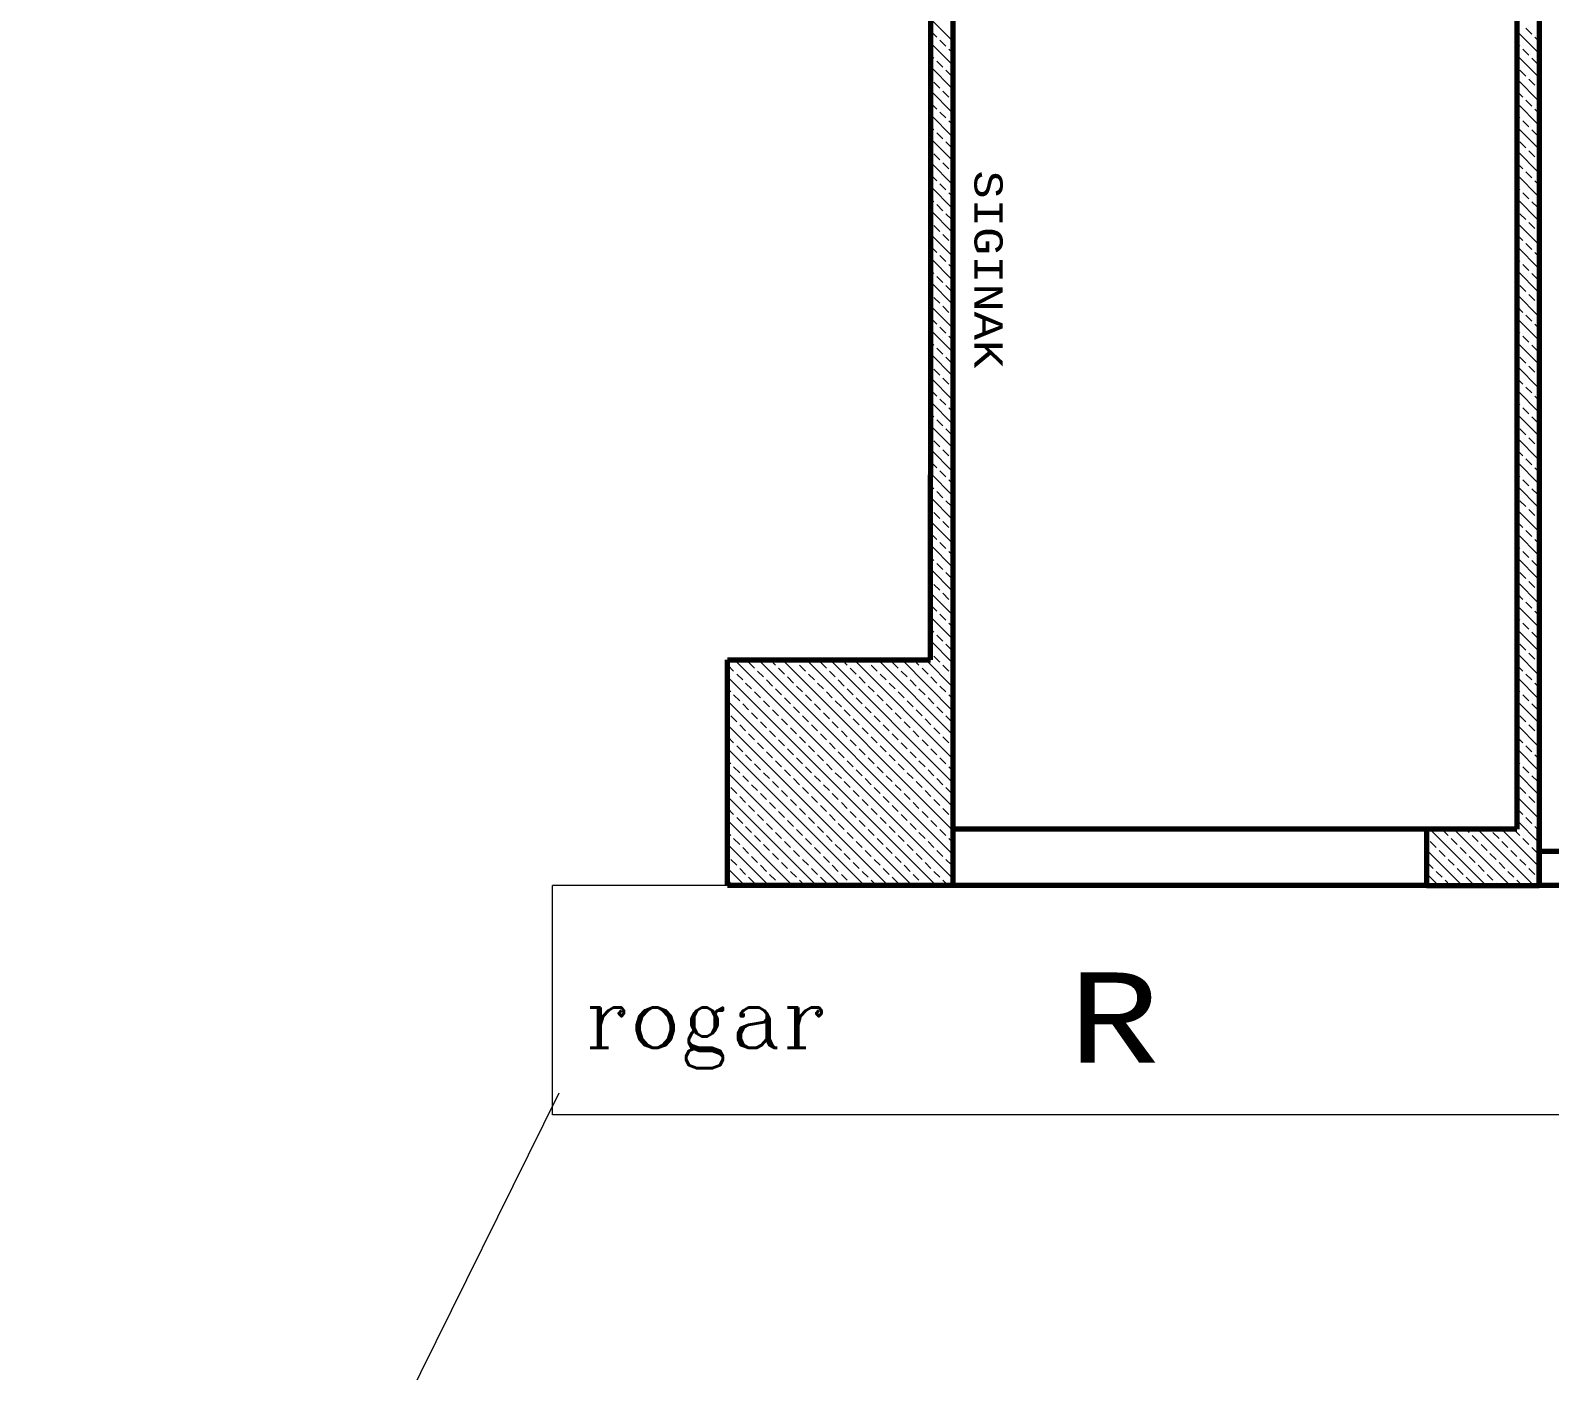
# Model space of a CAD drawing. Header units: millimetres. Extents: x 35860 to 71103, y -11298 to -8385.
# Drawn here: x 67005.9 to 67174.4, y -10642.4 to -10493.8 of the extents above; entities that cross this region are included whole.
import ezdxf
from ezdxf.enums import TextEntityAlignment as Align

# ---------------------------------------------------------------- set-up
doc = ezdxf.new("R2010")
doc.units = ezdxf.units.MM
doc.header["$MEASUREMENT"] = 0
doc.layers.get('0').update_dxf_attribs({"lineweight": 15})
for name, color, linetype, lineweight in [('03_Yazı', 1, 'Continuous', 30), ('07', 3, 'Continuous', 70), ('Aks&Tefriş', 5, 'Continuous', 20)]:
    doc.layers.add(name, color=color, linetype=linetype, lineweight=lineweight)
doc.styles.add('C', font='')
doc.styles.add('ROMANC', font='romanc', dxfattribs={"height": 0.11})
doc.styles.get('C').set_extended_font_data('Courier New Tur')

msp = doc.modelspace()

# ---------------------------------------------------------------- linework, layer by layer
for p, q in [((67105.73, -10492.47), (67108.23, -10494.97)), ((67105.79, -10493.86), (67106.45, -10494.52)), ((67170.73, -10493.83), (67173.23, -10496.33)), ((67171.75, -10493.53), (67172.41, -10494.19)), ((67105.73, -10495.13), (67108.23, -10497.63)), ((67106.78, -10494.85), (67107.45, -10495.52)), ((67107.78, -10495.85), (67108.23, -10496.3)), ((67170.73, -10495.16), (67171.09, -10495.52)), ((67171.42, -10495.85), (67172.08, -10496.51)), ((67172.74, -10494.52), (67173.23, -10495.01)), ((67105.73, -10496.45), (67106.12, -10496.84)), ((67106.45, -10497.17), (67107.12, -10497.84)), ((67170.73, -10496.49), (67173.23, -10498.99)), ((67172.41, -10496.84), (67173.08, -10497.5)), ((67105.73, -10497.78), (67108.23, -10500.28)), ((67105.73, -10499.1), (67105.79, -10499.16)), ((67107.45, -10498.17), (67108.11, -10498.83)), ((67170.73, -10497.81), (67170.76, -10497.84)), ((67170.73, -10499.14), (67173.23, -10501.64)), ((67171.09, -10498.17), (67171.75, -10498.83)), ((67172.08, -10499.16), (67172.74, -10499.82)), ((67105.73, -10500.43), (67108.23, -10502.93)), ((67106.12, -10499.49), (67106.78, -10500.16)), ((67107.12, -10500.49), (67107.78, -10501.15)), ((67170.76, -10500.49), (67171.42, -10501.15)), ((67173.08, -10500.16), (67173.23, -10500.31)), ((67105.79, -10501.81), (67106.45, -10502.48)), ((67108.11, -10501.48), (67108.23, -10501.6)), ((67170.73, -10501.79), (67173.23, -10504.29)), ((67171.75, -10501.48), (67172.41, -10502.15)), ((67172.74, -10502.48), (67173.23, -10502.96)), ((67105.73, -10503.08), (67108.23, -10505.58)), ((67105.73, -10504.41), (67106.12, -10504.8)), ((67106.78, -10502.81), (67107.45, -10503.47)), ((67107.78, -10503.8), (67108.23, -10504.25)), ((67170.73, -10503.12), (67171.09, -10503.47)), ((67170.73, -10504.44), (67173.23, -10506.94)), ((67171.42, -10503.8), (67172.08, -10504.47)), ((67105.73, -10505.73), (67108.23, -10508.23)), ((67106.45, -10505.13), (67107.12, -10505.79)), ((67107.45, -10506.12), (67108.11, -10506.79)), ((67170.73, -10505.77), (67170.76, -10505.79)), ((67171.09, -10506.12), (67171.75, -10506.79)), ((67172.41, -10504.8), (67173.08, -10505.46)), ((67105.73, -10507.06), (67105.79, -10507.12)), ((67106.12, -10507.45), (67106.78, -10508.11)), ((67170.73, -10507.09), (67173.23, -10509.59)), ((67172.08, -10507.12), (67172.74, -10507.78)), ((67105.73, -10508.38), (67108.23, -10510.88)), ((67107.12, -10508.44), (67107.78, -10509.11)), ((67108.11, -10509.44), (67108.23, -10509.56)), ((67170.76, -10508.44), (67171.42, -10509.11)), ((67171.75, -10509.44), (67172.41, -10510.1)), ((67173.08, -10508.11), (67173.23, -10508.27)), ((67105.73, -10511.04), (67108.23, -10513.54)), ((67105.79, -10509.77), (67106.45, -10510.43)), ((67106.78, -10510.76), (67107.45, -10511.43)), ((67170.73, -10509.74), (67173.23, -10512.24)), ((67170.73, -10511.07), (67171.09, -10511.43)), ((67172.74, -10510.43), (67173.23, -10510.92)), ((67105.73, -10512.36), (67106.12, -10512.75)), ((67107.78, -10511.76), (67108.23, -10512.21)), ((67170.73, -10512.4), (67173.23, -10514.9)), ((67171.42, -10511.76), (67172.08, -10512.42)), ((67172.41, -10512.75), (67173.08, -10513.41)), ((67105.73, -10513.69), (67108.23, -10516.19)), ((67106.45, -10513.08), (67107.12, -10513.75)), ((67107.45, -10514.08), (67108.11, -10514.74)), ((67170.73, -10513.72), (67170.76, -10513.75)), ((67171.09, -10514.08), (67171.75, -10514.74)), ((67105.73, -10515.01), (67105.79, -10515.07)), ((67106.12, -10515.4), (67106.78, -10516.07)), ((67170.73, -10515.05), (67173.23, -10517.55)), ((67172.08, -10515.07), (67172.74, -10515.73)), ((67173.08, -10516.07), (67173.23, -10516.22)), ((67105.73, -10516.34), (67108.23, -10518.84)), ((67105.79, -10517.72), (67106.45, -10518.39)), ((67107.12, -10516.4), (67107.78, -10517.06)), ((67108.11, -10517.39), (67108.23, -10517.51)), ((67170.73, -10517.7), (67173.23, -10520.2)), ((67170.76, -10516.4), (67171.42, -10517.06)), ((67171.75, -10517.39), (67172.41, -10518.05)), ((67105.73, -10518.99), (67108.23, -10521.49)), ((67106.78, -10518.72), (67107.45, -10519.38)), ((67170.73, -10519.03), (67171.09, -10519.38)), ((67172.74, -10518.39), (67173.23, -10518.87)), ((67105.73, -10520.32), (67106.12, -10520.71)), ((67106.45, -10521.04), (67107.12, -10521.7)), ((67107.78, -10519.71), (67108.23, -10520.16)), ((67170.73, -10520.35), (67173.23, -10522.85)), ((67171.42, -10519.71), (67172.08, -10520.38)), ((67172.41, -10520.71), (67173.08, -10521.37)), ((67105.73, -10521.64), (67108.23, -10524.14)), ((67105.73, -10522.97), (67105.79, -10523.03)), ((67107.45, -10522.03), (67108.11, -10522.7)), ((67170.73, -10521.68), (67170.76, -10521.7)), ((67171.09, -10522.03), (67171.75, -10522.7)), ((67105.73, -10524.29), (67108.23, -10526.79)), ((67106.12, -10523.36), (67106.78, -10524.02)), ((67107.12, -10524.35), (67107.78, -10525.02)), ((67170.73, -10523), (67173.23, -10525.5)), ((67170.76, -10524.35), (67171.42, -10525.02)), ((67172.08, -10523.03), (67172.74, -10523.69)), ((67173.08, -10524.02), (67173.23, -10524.18)), ((67105.79, -10525.68), (67106.45, -10526.34)), ((67108.11, -10525.35), (67108.23, -10525.47)), ((67170.73, -10525.65), (67173.23, -10528.15)), ((67171.75, -10525.35), (67172.41, -10526.01)), ((67172.74, -10526.34), (67173.23, -10526.83)), ((67105.73, -10526.95), (67108.23, -10529.45)), ((67106.78, -10526.67), (67107.45, -10527.34)), ((67107.78, -10527.67), (67108.23, -10528.12)), ((67170.73, -10526.98), (67171.09, -10527.34)), ((67171.42, -10527.67), (67172.08, -10528.33)), ((67105.73, -10528.27), (67106.12, -10528.66)), ((67105.73, -10529.6), (67108.23, -10532.1)), ((67106.45, -10528.99), (67107.12, -10529.66)), ((67170.73, -10528.31), (67173.23, -10530.81)), ((67170.73, -10529.63), (67170.76, -10529.66)), ((67172.41, -10528.66), (67173.08, -10529.32)), ((67105.73, -10530.92), (67105.79, -10530.98)), ((67106.12, -10531.31), (67106.78, -10531.98)), ((67107.45, -10529.99), (67108.11, -10530.65)), ((67170.73, -10530.96), (67173.23, -10533.46)), ((67171.09, -10529.99), (67171.75, -10530.65)), ((67172.08, -10530.98), (67172.74, -10531.64)), ((67105.73, -10532.25), (67108.23, -10534.75)), ((67107.12, -10532.31), (67107.78, -10532.97)), ((67170.76, -10532.31), (67171.42, -10532.97)), ((67173.08, -10531.98), (67173.23, -10532.13)), ((67105.79, -10533.63), (67106.45, -10534.3)), ((67106.78, -10534.63), (67107.45, -10535.29)), ((67108.11, -10533.3), (67108.23, -10533.42)), ((67170.73, -10533.61), (67173.23, -10536.11)), ((67171.75, -10533.3), (67172.41, -10533.96)), ((67172.74, -10534.3), (67173.23, -10534.78)), ((67105.73, -10534.9), (67108.23, -10537.4)), ((67105.73, -10536.23), (67106.12, -10536.62)), ((67107.78, -10535.62), (67108.23, -10536.07)), ((67170.73, -10534.94), (67171.09, -10535.29)), ((67170.73, -10536.26), (67173.23, -10538.76)), ((67171.42, -10535.62), (67172.08, -10536.29)), ((67105.73, -10537.55), (67108.23, -10540.05)), ((67106.45, -10536.95), (67107.12, -10537.61)), ((67107.45, -10537.94), (67108.11, -10538.61)), ((67170.73, -10537.59), (67170.76, -10537.61)), ((67171.09, -10537.94), (67171.75, -10538.61)), ((67172.41, -10536.62), (67173.08, -10537.28)), ((67105.73, -10538.88), (67105.79, -10538.94)), ((67106.12, -10539.27), (67106.78, -10539.93)), ((67170.73, -10538.91), (67173.23, -10541.41)), ((67172.08, -10538.94), (67172.74, -10539.6)), ((67105.73, -10540.2), (67108.23, -10542.7)), ((67107.12, -10540.26), (67107.78, -10540.93)), ((67108.11, -10541.26), (67108.23, -10541.38)), ((67170.76, -10540.26), (67171.42, -10540.93)), ((67171.75, -10541.26), (67172.41, -10541.92)), ((67173.08, -10539.93), (67173.23, -10540.09)), ((67105.73, -10542.86), (67108.23, -10545.36)), ((67105.79, -10541.59), (67106.45, -10542.25)), ((67106.78, -10542.58), (67107.45, -10543.25)), ((67170.73, -10541.56), (67173.23, -10544.06)), ((67170.73, -10542.89), (67171.09, -10543.25)), ((67172.74, -10542.25), (67173.23, -10542.74)), ((67105.73, -10544.18), (67106.12, -10544.57)), ((67107.78, -10543.58), (67108.23, -10544.03)), ((67170.73, -10544.22), (67173.23, -10546.72)), ((67171.42, -10543.58), (67172.08, -10544.24)), ((67172.41, -10544.57), (67173.08, -10545.23)), ((67105.73, -10545.51), (67108.23, -10548.01)), ((67106.45, -10544.9), (67107.12, -10545.57)), ((67107.45, -10545.9), (67108.11, -10546.56)), ((67170.73, -10545.54), (67170.76, -10545.57)), ((67171.09, -10545.9), (67171.75, -10546.56)), ((67105.73, -10546.83), (67105.79, -10546.89)), ((67105.73, -10548.16), (67108.23, -10550.66)), ((67106.12, -10547.22), (67106.78, -10547.89)), ((67107.12, -10548.22), (67107.78, -10548.88)), ((67170.73, -10546.87), (67173.23, -10549.37)), ((67170.76, -10548.22), (67171.42, -10548.88)), ((67172.08, -10546.89), (67172.74, -10547.55)), ((67173.08, -10547.89), (67173.23, -10548.04)), ((67105.79, -10549.54), (67106.45, -10550.21)), ((67108.11, -10549.21), (67108.23, -10549.33)), ((67170.73, -10549.52), (67173.23, -10552.02)), ((67171.75, -10549.21), (67172.41, -10549.87)), ((67105.73, -10550.81), (67108.23, -10553.31)), ((67106.78, -10550.54), (67107.45, -10551.2)), ((67107.78, -10551.53), (67108.23, -10551.98)), ((67170.73, -10550.85), (67171.09, -10551.2)), ((67171.42, -10551.53), (67172.08, -10552.19)), ((67172.74, -10550.21), (67173.23, -10550.69)), ((67105.73, -10552.14), (67106.12, -10552.53)), ((67106.45, -10552.86), (67107.12, -10553.52)), ((67170.73, -10552.17), (67173.23, -10554.67)), ((67172.41, -10552.53), (67173.08, -10553.19)), ((67105.73, -10553.46), (67108.23, -10555.96)), ((67105.73, -10554.79), (67105.79, -10554.85)), ((67107.45, -10553.85), (67108.11, -10554.52)), ((67170.73, -10553.5), (67170.76, -10553.52)), ((67170.73, -10554.82), (67173.23, -10557.32)), ((67171.09, -10553.85), (67171.75, -10554.52)), ((67172.08, -10554.85), (67172.74, -10555.51)), ((67105.73, -10556.11), (67108.23, -10558.61)), ((67106.12, -10555.18), (67106.78, -10555.84)), ((67107.12, -10556.17), (67107.78, -10556.84)), ((67170.76, -10556.17), (67171.42, -10556.84)), ((67173.08, -10555.84), (67173.23, -10556)), ((67105.79, -10557.5), (67106.45, -10558.16)), ((67108.11, -10557.17), (67108.23, -10557.29)), ((67170.73, -10557.47), (67173.23, -10559.97)), ((67171.75, -10557.17), (67172.41, -10557.83)), ((67172.74, -10558.16), (67173.23, -10558.65)), ((67105.73, -10558.77), (67108.23, -10561.27)), ((67106.78, -10558.49), (67107.45, -10559.16)), ((67107.78, -10559.49), (67108.23, -10559.94)), ((67170.73, -10558.8), (67171.09, -10559.16)), ((67171.42, -10559.49), (67172.08, -10560.15)), ((67105.73, -10560.09), (67106.12, -10560.48)), ((67105.73, -10561.42), (67108.23, -10563.92)), ((67106.45, -10560.81), (67107.12, -10561.48)), ((67170.73, -10560.13), (67173.23, -10562.63)), ((67170.73, -10561.45), (67170.76, -10561.48)), ((67172.41, -10560.48), (67173.08, -10561.14)), ((67105.73, -10562.74), (67105.79, -10562.8)), ((67106.12, -10563.13), (67106.78, -10563.8)), ((67107.45, -10561.81), (67108.11, -10562.47)), ((67170.73, -10562.78), (67173.23, -10565.28)), ((67171.09, -10561.81), (67171.75, -10562.47)), ((67172.08, -10562.8), (67172.74, -10563.46)), ((67083.25, -10564.13), (67083.91, -10564.79)), ((67084.01, -10563.56), (67108.23, -10587.78)), ((67085.57, -10563.8), (67086.23, -10564.46)), ((67086.57, -10564.79), (67087.23, -10565.45)), ((67086.67, -10563.56), (67108.23, -10585.13)), ((67087.99, -10563.56), (67088.55, -10564.13)), ((67088.89, -10564.46), (67089.55, -10565.12)), ((67089.32, -10563.56), (67108.23, -10582.48)), ((67090.64, -10563.56), (67090.87, -10563.8)), ((67091.21, -10564.13), (67091.87, -10564.79)), ((67091.97, -10563.56), (67108.23, -10579.83)), ((67093.53, -10563.8), (67094.19, -10564.46)), ((67094.52, -10564.79), (67095.18, -10565.45)), ((67094.62, -10563.56), (67108.23, -10577.18)), ((67095.95, -10563.56), (67096.51, -10564.13)), ((67096.84, -10564.46), (67097.5, -10565.12)), ((67097.27, -10563.56), (67108.23, -10574.52)), ((67098.6, -10563.56), (67098.83, -10563.8)), ((67099.16, -10564.13), (67099.82, -10564.79)), ((67099.92, -10563.56), (67108.23, -10571.87)), ((67101.48, -10563.8), (67102.14, -10564.46)), ((67102.48, -10564.79), (67103.14, -10565.45)), ((67102.58, -10563.56), (67108.23, -10569.22)), ((67103.9, -10563.56), (67104.46, -10564.13)), ((67104.8, -10564.46), (67105.46, -10565.12)), ((67105.23, -10563.56), (67108.23, -10566.57)), ((67107.12, -10564.13), (67107.78, -10564.79)), ((67170.76, -10564.13), (67171.42, -10564.79)), ((67173.08, -10563.8), (67173.23, -10563.95)), ((67083.23, -10565.43), (67106.36, -10588.56)), ((67083.23, -10566.76), (67083.58, -10567.11)), ((67084.25, -10565.12), (67084.91, -10565.78)), ((67085.24, -10566.12), (67085.9, -10566.78)), ((67087.56, -10565.78), (67088.22, -10566.45)), ((67088.55, -10566.78), (67089.22, -10567.44)), ((67089.88, -10565.45), (67090.54, -10566.12)), ((67090.87, -10566.45), (67091.54, -10567.11)), ((67092.2, -10565.12), (67092.86, -10565.78)), ((67093.19, -10566.12), (67093.86, -10566.78)), ((67095.51, -10565.78), (67096.18, -10566.45)), ((67096.51, -10566.78), (67097.17, -10567.44)), ((67097.84, -10565.45), (67098.5, -10566.12)), ((67098.83, -10566.45), (67099.49, -10567.11)), ((67100.16, -10565.12), (67100.82, -10565.78)), ((67101.15, -10566.12), (67101.81, -10566.78)), ((67103.47, -10565.78), (67104.13, -10566.45)), ((67104.46, -10566.78), (67105.13, -10567.44)), ((67105.79, -10565.45), (67106.45, -10566.12)), ((67106.78, -10566.45), (67107.45, -10567.11)), ((67108.11, -10565.12), (67108.23, -10565.24)), ((67170.73, -10565.43), (67173.23, -10567.93)), ((67170.73, -10566.75), (67171.09, -10567.11)), ((67171.75, -10565.12), (67172.41, -10565.78)), ((67172.74, -10566.12), (67173.23, -10566.6)), ((67083.23, -10568.09), (67103.71, -10588.56)), ((67083.91, -10567.44), (67084.58, -10568.1)), ((67084.91, -10568.44), (67085.57, -10569.1)), ((67086.23, -10567.11), (67086.9, -10567.77)), ((67087.23, -10568.1), (67087.89, -10568.77)), ((67089.55, -10567.77), (67090.21, -10568.44)), ((67091.87, -10567.44), (67092.53, -10568.1)), ((67092.86, -10568.44), (67093.53, -10569.1)), ((67094.19, -10567.11), (67094.85, -10567.77)), ((67095.18, -10568.1), (67095.85, -10568.77)), ((67097.5, -10567.77), (67098.17, -10568.44)), ((67099.82, -10567.44), (67100.49, -10568.1)), ((67100.82, -10568.44), (67101.48, -10569.1)), ((67102.14, -10567.11), (67102.81, -10567.77)), ((67103.14, -10568.1), (67103.8, -10568.77)), ((67105.46, -10567.77), (67106.12, -10568.44)), ((67107.78, -10567.44), (67108.23, -10567.89)), ((67170.73, -10568.08), (67173.23, -10570.58)), ((67171.42, -10567.44), (67172.08, -10568.1)), ((67172.41, -10568.44), (67173.08, -10569.1)), ((67083.23, -10569.41), (67083.25, -10569.43)), ((67083.58, -10569.76), (67084.25, -10570.43)), ((67085.9, -10569.43), (67086.57, -10570.09)), ((67088.22, -10569.1), (67088.89, -10569.76)), ((67089.22, -10570.09), (67089.88, -10570.76)), ((67090.54, -10568.77), (67091.21, -10569.43)), ((67091.54, -10569.76), (67092.2, -10570.43)), ((67093.86, -10569.43), (67094.52, -10570.09)), ((67096.18, -10569.1), (67096.84, -10569.76)), ((67097.17, -10570.09), (67097.84, -10570.76)), ((67098.5, -10568.77), (67099.16, -10569.43)), ((67099.49, -10569.76), (67100.16, -10570.43)), ((67101.81, -10569.43), (67102.48, -10570.09)), ((67104.13, -10569.1), (67104.8, -10569.76)), ((67105.13, -10570.09), (67105.79, -10570.76)), ((67106.45, -10568.77), (67107.12, -10569.43)), ((67107.45, -10569.76), (67108.11, -10570.43)), ((67170.73, -10569.41), (67170.76, -10569.43)), ((67171.09, -10569.76), (67171.75, -10570.43)), ((67083.23, -10570.74), (67101.06, -10588.56)), ((67084.58, -10570.76), (67085.24, -10571.42)), ((67085.57, -10571.75), (67086.23, -10572.41)), ((67086.9, -10570.43), (67087.56, -10571.09)), ((67087.89, -10571.42), (67088.55, -10572.08)), ((67090.21, -10571.09), (67090.87, -10571.75)), ((67092.53, -10570.76), (67093.19, -10571.42)), ((67093.53, -10571.75), (67094.19, -10572.41)), ((67094.85, -10570.43), (67095.51, -10571.09)), ((67095.85, -10571.42), (67096.51, -10572.08)), ((67098.17, -10571.09), (67098.83, -10571.75)), ((67100.49, -10570.76), (67101.15, -10571.42)), ((67101.48, -10571.75), (67102.14, -10572.41)), ((67102.81, -10570.43), (67103.47, -10571.09)), ((67103.8, -10571.42), (67104.46, -10572.08)), ((67106.12, -10571.09), (67106.78, -10571.75)), ((67170.73, -10570.73), (67173.23, -10573.23)), ((67172.08, -10570.76), (67172.74, -10571.42)), ((67173.08, -10571.75), (67173.23, -10571.91)), ((67083.23, -10573.39), (67098.41, -10588.56)), ((67083.25, -10572.08), (67083.91, -10572.75)), ((67084.25, -10573.08), (67084.91, -10573.74)), ((67086.57, -10572.75), (67087.23, -10573.41)), ((67088.89, -10572.41), (67089.55, -10573.08)), ((67089.88, -10573.41), (67090.54, -10574.07)), ((67091.21, -10572.08), (67091.87, -10572.75)), ((67092.2, -10573.08), (67092.86, -10573.74)), ((67094.52, -10572.75), (67095.18, -10573.41)), ((67096.84, -10572.41), (67097.5, -10573.08)), ((67097.84, -10573.41), (67098.5, -10574.07)), ((67099.16, -10572.08), (67099.82, -10572.75)), ((67100.16, -10573.08), (67100.82, -10573.74)), ((67102.48, -10572.75), (67103.14, -10573.41)), ((67104.8, -10572.41), (67105.46, -10573.08)), ((67105.79, -10573.41), (67106.45, -10574.07)), ((67107.12, -10572.08), (67107.78, -10572.75)), ((67108.11, -10573.08), (67108.23, -10573.2)), ((67170.73, -10573.38), (67173.23, -10575.88)), ((67170.76, -10572.08), (67171.42, -10572.75)), ((67171.75, -10573.08), (67172.41, -10573.74)), ((67083.23, -10574.71), (67083.58, -10575.07)), ((67085.24, -10574.07), (67085.9, -10574.73)), ((67086.23, -10575.07), (67086.9, -10575.73)), ((67087.56, -10573.74), (67088.22, -10574.4)), ((67088.55, -10574.73), (67089.22, -10575.4)), ((67090.87, -10574.4), (67091.54, -10575.07)), ((67093.19, -10574.07), (67093.86, -10574.73)), ((67094.19, -10575.07), (67094.85, -10575.73)), ((67095.51, -10573.74), (67096.18, -10574.4)), ((67096.51, -10574.73), (67097.17, -10575.4)), ((67098.83, -10574.4), (67099.49, -10575.07)), ((67101.15, -10574.07), (67101.81, -10574.73)), ((67102.14, -10575.07), (67102.81, -10575.73)), ((67103.47, -10573.74), (67104.13, -10574.4)), ((67104.46, -10574.73), (67105.13, -10575.4)), ((67106.78, -10574.4), (67107.45, -10575.07)), ((67170.73, -10574.71), (67171.09, -10575.07)), ((67172.74, -10574.07), (67173.23, -10574.56)), ((67083.23, -10576.04), (67095.76, -10588.56)), ((67083.91, -10575.4), (67084.58, -10576.06)), ((67084.91, -10576.39), (67085.57, -10577.05)), ((67087.23, -10576.06), (67087.89, -10576.72)), ((67089.55, -10575.73), (67090.21, -10576.39)), ((67090.54, -10576.72), (67091.21, -10577.39)), ((67091.87, -10575.4), (67092.53, -10576.06)), ((67092.86, -10576.39), (67093.53, -10577.05)), ((67095.18, -10576.06), (67095.85, -10576.72)), ((67097.5, -10575.73), (67098.17, -10576.39)), ((67098.5, -10576.72), (67099.16, -10577.39)), ((67099.82, -10575.4), (67100.49, -10576.06)), ((67100.82, -10576.39), (67101.48, -10577.05)), ((67103.14, -10576.06), (67103.8, -10576.72)), ((67105.46, -10575.73), (67106.12, -10576.39)), ((67106.45, -10576.72), (67107.12, -10577.39)), ((67107.78, -10575.4), (67108.23, -10575.85)), ((67170.73, -10576.04), (67173.23, -10578.54)), ((67171.42, -10575.4), (67172.08, -10576.06)), ((67172.41, -10576.39), (67173.08, -10577.05)), ((67083.23, -10577.37), (67083.25, -10577.39)), ((67083.58, -10577.72), (67084.25, -10578.38)), ((67085.9, -10577.39), (67086.57, -10578.05)), ((67086.9, -10578.38), (67087.56, -10579.04)), ((67088.22, -10577.05), (67088.89, -10577.72)), ((67089.22, -10578.05), (67089.88, -10578.71)), ((67091.54, -10577.72), (67092.2, -10578.38)), ((67093.86, -10577.39), (67094.52, -10578.05)), ((67094.85, -10578.38), (67095.51, -10579.04)), ((67096.18, -10577.05), (67096.84, -10577.72)), ((67097.17, -10578.05), (67097.84, -10578.71)), ((67099.49, -10577.72), (67100.16, -10578.38)), ((67101.81, -10577.39), (67102.48, -10578.05)), ((67102.81, -10578.38), (67103.47, -10579.04)), ((67104.13, -10577.05), (67104.8, -10577.72)), ((67105.13, -10578.05), (67105.79, -10578.71)), ((67107.45, -10577.72), (67108.11, -10578.38)), ((67170.73, -10577.36), (67170.76, -10577.39)), ((67171.09, -10577.72), (67171.75, -10578.38)), ((67083.23, -10578.69), (67093.1, -10588.56)), ((67083.25, -10580.04), (67083.91, -10580.7)), ((67084.58, -10578.71), (67085.24, -10579.37)), ((67085.57, -10579.71), (67086.23, -10580.37)), ((67087.89, -10579.37), (67088.55, -10580.04)), ((67090.21, -10579.04), (67090.87, -10579.71)), ((67091.21, -10580.04), (67091.87, -10580.7)), ((67092.53, -10578.71), (67093.19, -10579.37)), ((67093.53, -10579.71), (67094.19, -10580.37)), ((67095.85, -10579.37), (67096.51, -10580.04)), ((67098.17, -10579.04), (67098.83, -10579.71)), ((67099.16, -10580.04), (67099.82, -10580.7)), ((67100.49, -10578.71), (67101.15, -10579.37)), ((67101.48, -10579.71), (67102.14, -10580.37)), ((67103.8, -10579.37), (67104.46, -10580.04)), ((67106.12, -10579.04), (67106.78, -10579.71)), ((67107.12, -10580.04), (67107.78, -10580.7)), ((67170.73, -10578.69), (67173.23, -10581.19)), ((67170.76, -10580.04), (67171.42, -10580.7)), ((67172.08, -10578.71), (67172.74, -10579.37)), ((67173.08, -10579.71), (67173.23, -10579.86)), ((67083.23, -10581.34), (67090.45, -10588.56)), ((67084.25, -10581.03), (67084.91, -10581.69)), ((67086.57, -10580.7), (67087.23, -10581.36)), ((67087.56, -10581.69), (67088.22, -10582.36)), ((67088.89, -10580.37), (67089.55, -10581.03)), ((67089.88, -10581.36), (67090.54, -10582.03)), ((67092.2, -10581.03), (67092.86, -10581.69)), ((67094.52, -10580.7), (67095.18, -10581.36)), ((67095.51, -10581.69), (67096.18, -10582.36)), ((67096.84, -10580.37), (67097.5, -10581.03)), ((67097.84, -10581.36), (67098.5, -10582.03)), ((67100.16, -10581.03), (67100.82, -10581.69)), ((67102.48, -10580.7), (67103.14, -10581.36)), ((67103.47, -10581.69), (67104.13, -10582.36)), ((67104.8, -10580.37), (67105.46, -10581.03)), ((67105.79, -10581.36), (67106.45, -10582.03)), ((67108.11, -10581.03), (67108.23, -10581.15)), ((67170.73, -10581.34), (67173.23, -10583.84)), ((67171.75, -10581.03), (67172.41, -10581.69)), ((67083.23, -10582.67), (67083.58, -10583.02)), ((67083.91, -10583.35), (67084.58, -10584.01)), ((67085.24, -10582.03), (67085.9, -10582.69)), ((67086.23, -10583.02), (67086.9, -10583.68)), ((67088.55, -10582.69), (67089.22, -10583.35)), ((67090.87, -10582.36), (67091.54, -10583.02)), ((67091.87, -10583.35), (67092.53, -10584.01)), ((67093.19, -10582.03), (67093.86, -10582.69)), ((67094.19, -10583.02), (67094.85, -10583.68)), ((67096.51, -10582.69), (67097.17, -10583.35)), ((67098.83, -10582.36), (67099.49, -10583.02)), ((67099.82, -10583.35), (67100.49, -10584.01)), ((67101.15, -10582.03), (67101.81, -10582.69)), ((67102.14, -10583.02), (67102.81, -10583.68)), ((67104.46, -10582.69), (67105.13, -10583.35)), ((67106.78, -10582.36), (67107.45, -10583.02)), ((67107.78, -10583.35), (67108.23, -10583.8)), ((67160.73, -10583.27), (67160.81, -10583.35)), ((67161.1, -10582.31), (67167.35, -10588.56)), ((67162.47, -10582.36), (67163.13, -10583.02)), ((67163.46, -10583.35), (67164.13, -10584.01)), ((67163.75, -10582.31), (67170, -10588.56)), ((67165.08, -10582.31), (67165.45, -10582.69)), ((67165.78, -10583.02), (67166.45, -10583.68)), ((67166.4, -10582.31), (67172.65, -10588.56)), ((67167.73, -10582.31), (67167.77, -10582.36)), ((67168.1, -10582.69), (67168.77, -10583.35)), ((67169.06, -10582.31), (67173.23, -10586.49)), ((67170.42, -10582.36), (67171.09, -10583.02)), ((67171.42, -10583.35), (67172.08, -10584.01)), ((67172.74, -10582.03), (67173.23, -10582.51)), ((67083.23, -10584), (67087.8, -10588.56)), ((67084.91, -10584.35), (67085.57, -10585.01)), ((67087.23, -10584.01), (67087.89, -10584.68)), ((67088.22, -10585.01), (67088.89, -10585.67)), ((67089.55, -10583.68), (67090.21, -10584.35)), ((67090.54, -10584.68), (67091.21, -10585.34)), ((67092.86, -10584.35), (67093.53, -10585.01)), ((67095.18, -10584.01), (67095.85, -10584.68)), ((67096.18, -10585.01), (67096.84, -10585.67)), ((67097.5, -10583.68), (67098.17, -10584.35)), ((67098.5, -10584.68), (67099.16, -10585.34)), ((67100.82, -10584.35), (67101.48, -10585.01)), ((67103.14, -10584.01), (67103.8, -10584.68)), ((67104.13, -10585.01), (67104.8, -10585.67)), ((67105.46, -10583.68), (67106.12, -10584.35)), ((67106.45, -10584.68), (67107.12, -10585.34)), ((67160.73, -10584.6), (67164.7, -10588.56)), ((67161.14, -10583.68), (67161.81, -10584.35)), ((67162.14, -10584.68), (67162.8, -10585.34)), ((67164.46, -10584.35), (67165.12, -10585.01)), ((67166.78, -10584.01), (67167.44, -10584.68)), ((67167.77, -10585.01), (67168.44, -10585.67)), ((67169.1, -10583.68), (67169.76, -10584.35)), ((67170.09, -10584.68), (67170.76, -10585.34)), ((67172.41, -10584.35), (67173.08, -10585.01)), ((67083.23, -10585.32), (67083.25, -10585.34)), ((67083.23, -10586.65), (67085.15, -10588.56)), ((67083.58, -10585.67), (67084.25, -10586.33)), ((67084.58, -10586.67), (67085.24, -10587.33)), ((67085.9, -10585.34), (67086.57, -10586)), ((67086.9, -10586.33), (67087.56, -10587)), ((67089.22, -10586), (67089.88, -10586.67)), ((67090.21, -10587), (67090.87, -10587.66)), ((67091.54, -10585.67), (67092.2, -10586.33)), ((67092.53, -10586.67), (67093.19, -10587.33)), ((67093.86, -10585.34), (67094.52, -10586)), ((67094.85, -10586.33), (67095.51, -10587)), ((67097.17, -10586), (67097.84, -10586.67)), ((67098.17, -10587), (67098.83, -10587.66)), ((67099.49, -10585.67), (67100.16, -10586.33)), ((67100.49, -10586.67), (67101.15, -10587.33)), ((67101.81, -10585.34), (67102.48, -10586)), ((67102.81, -10586.33), (67103.47, -10587)), ((67105.13, -10586), (67105.79, -10586.67)), ((67106.12, -10587), (67106.78, -10587.66)), ((67107.45, -10585.67), (67108.11, -10586.33)), ((67160.81, -10586), (67161.47, -10586.67)), ((67161.81, -10587), (67162.47, -10587.66)), ((67163.13, -10585.67), (67163.79, -10586.33)), ((67164.13, -10586.67), (67164.79, -10587.33)), ((67165.45, -10585.34), (67166.12, -10586)), ((67166.45, -10586.33), (67167.11, -10587)), ((67168.77, -10586), (67169.43, -10586.67)), ((67169.76, -10587), (67170.42, -10587.66)), ((67171.09, -10585.67), (67171.75, -10586.33)), ((67172.08, -10586.67), (67172.74, -10587.33)), ((67083.25, -10587.99), (67083.82, -10588.56)), ((67085.57, -10587.66), (67086.23, -10588.32)), ((67087.89, -10587.33), (67088.55, -10587.99)), ((67088.89, -10588.32), (67089.13, -10588.56)), ((67091.21, -10587.99), (67091.78, -10588.56)), ((67093.53, -10587.66), (67094.19, -10588.32)), ((67095.85, -10587.33), (67096.51, -10587.99)), ((67096.84, -10588.32), (67097.08, -10588.56)), ((67099.16, -10587.99), (67099.73, -10588.56)), ((67101.48, -10587.66), (67102.14, -10588.32)), ((67103.8, -10587.33), (67104.46, -10587.99)), ((67104.8, -10588.32), (67105.04, -10588.56)), ((67107.12, -10587.99), (67107.69, -10588.56)), ((67160.73, -10587.25), (67162.05, -10588.56)), ((67162.8, -10587.99), (67163.37, -10588.56)), ((67165.12, -10587.66), (67165.78, -10588.32)), ((67167.44, -10587.33), (67168.1, -10587.99)), ((67168.44, -10588.32), (67168.68, -10588.56)), ((67170.76, -10587.99), (67171.33, -10588.56)), ((67173.08, -10587.66), (67173.23, -10587.82))]:
    msp.add_line(p, q)
at = {"layer": '07'}
for p, q in [((67108.23, -10263.91), (67108.23, -10588.56)), ((67173.23, -10476.41), (67173.23, -10588.56)), ((67170.73, -10482.66), (67170.73, -10582.31)), ((67105.73, -10490.55), (67105.73, -10543.05)), ((67105.73, -10563.56), (67105.73, -10543.05)), ((67083.23, -10588.56), (67083.23, -10563.56)), ((67083.23, -10563.56), (67105.73, -10563.56)), ((67160.73, -10582.31), (67108.23, -10582.31)), ((67170.73, -10582.31), (67160.73, -10582.31)), ((67160.73, -10582.31), (67160.73, -10588.56)), ((67173.23, -10588.56), (67173.23, -10582.31)), ((67229.48, -10584.81), (67173.23, -10584.81)), ((67108.23, -10588.56), (67083.23, -10588.56)), ((67160.73, -10588.56), (67108.23, -10588.56)), ((67160.73, -10588.56), (67108.23, -10588.56)), ((67160.73, -10588.56), (67173.23, -10588.56)), ((67229.48, -10588.56), (67173.23, -10588.56))]:
    msp.add_line(p, q, dxfattribs=at)
at = {"layer": 'Aks&Tefriş'}
for p, q in [((67083.82, -10588.56), (67063.81, -10588.56)), ((67063.81, -10613.98), (67063.81, -10588.56)), ((67064.53, -10611.61), (66953.77, -10835.28)), ((67190.73, -10613.98), (67063.81, -10613.98))]:
    msp.add_line(p, q, dxfattribs=at)

# ---------------------------------------------------------------- texts
at = {"layer": '03_Yazı', "style": 'C'}
msp.add_text('R', height=10, dxfattribs=at).set_placement((67121.07, -10608.21))
at = {"layer": '03_Yazı', "style": 'ROMANC'}
msp.add_text('rogar', height=6.72, rotation=359.9934, dxfattribs=at).set_placement((67067.43, -10606.58))
at = {"layer": '03_Yazı', "style": 'C'}
msp.add_attdef('SIGINAK', text='A:10.00m2', height=3.125, rotation=270, dxfattribs=at).set_placement((67112.17, -10520.25), align=Align.MIDDLE_CENTER)

doc.saveas('drawing.dxf')
